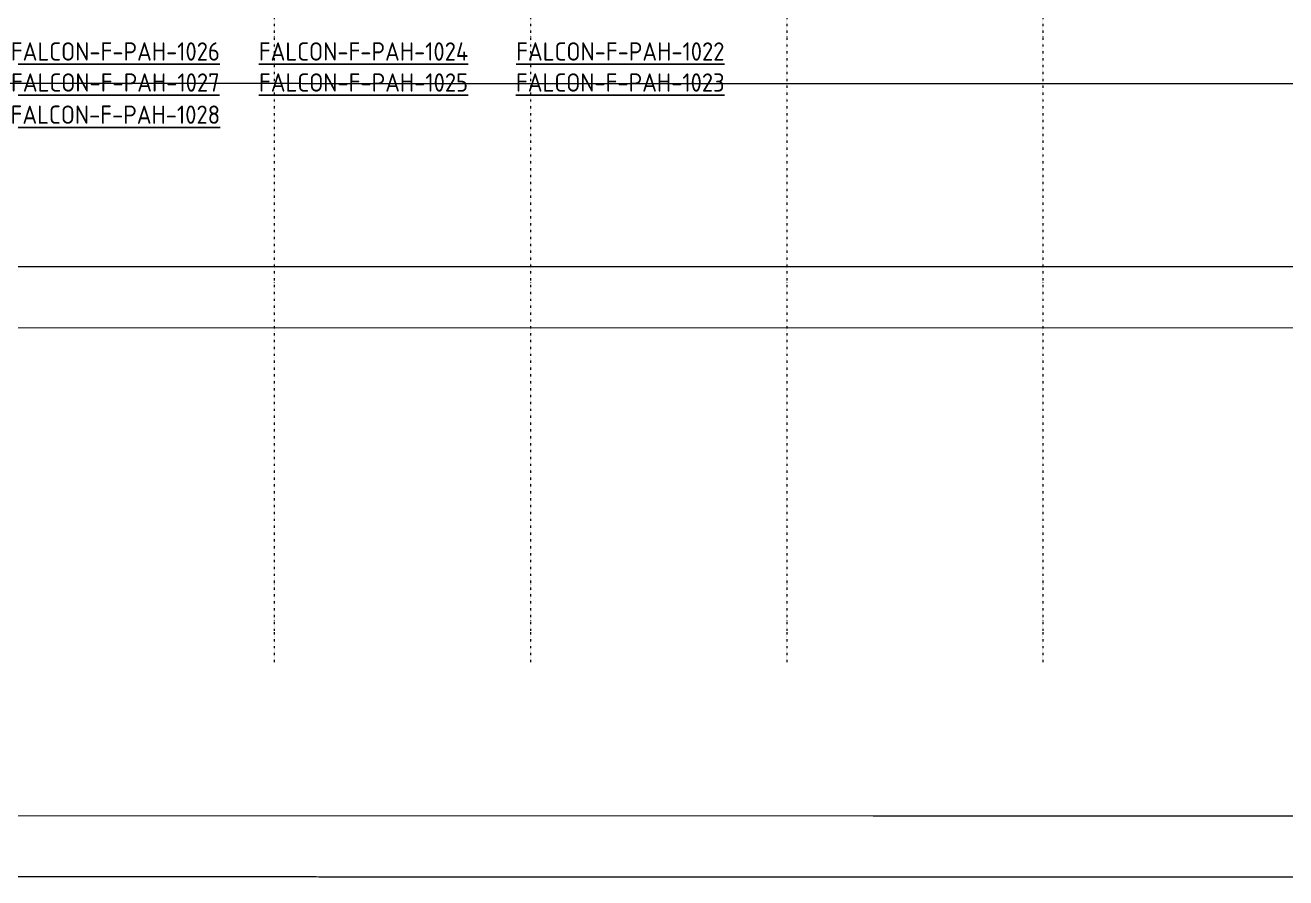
# Model space of a CAD drawing. Extents: x -76427 to 292734, y -42117 to 131250.
# Drawn here: x 68632 to 109966, y -36046 to -8105 of the extents above; entities that cross this region are included whole.
import ezdxf
from ezdxf.enums import TextEntityAlignment as Align

# ---------------------------------------------------------------- set-up
doc = ezdxf.new("R2010")
doc.units = 0
doc.header["$LTSCALE"] = 250
doc.linetypes.add('H12PL1$0$CENTERK4', pattern=[0.3582, 0.3333, -0.0083, 0.0083, -0.0083])
doc.linetypes.add('H12PL1$0$JJP_三點線', pattern=[0.9, 0.3, -0.15, 0, -0.15, 0, -0.15, 0, -0.15])
for name, color, linetype in [('H12PL1$0$L10_14_DOURO', 252, 'Continuous'), ('H12PL1$0$L10_14_SIKICHI', 252, 'Continuous'), ('H12PL1$0$S-GRID', 252, 'Continuous'), ('XFM2Q05-200k$0$M-HVAC-EQUP-TEXT', 4, 'Continuous')]:
    doc.layers.add(name, color=color, linetype=linetype)
doc.styles.add('XFM2Q05-200k$0$AA-TXT', font='isocp.shx', dxfattribs={"width": 0.8, "bigfont": 'china.shx'})

# ---------------------------------------------------------------- blocks, each defined once
blk = doc.blocks.new('H12PL1')
at = {"layer": 'H12PL1$0$L10_14_DOURO', "lineweight": 0}
for p, q in [((263350.86, -18066.2), (-720.36, -18001.66)), ((96439.32, -34025.4), (10639.33, -34004.43)), ((182239.32, -34046.38), (96439.32, -34025.4))]:
    blk.add_line(p, q, dxfattribs=at)
at = {"layer": 'H12PL1$0$L10_14_SIKICHI', "linetype": 'H12PL1$0$CENTERK4', "lineweight": 0}
for p, q in [((263352.82, -10066.2), (-23200, -9996.16)), ((263351.35, -16066.2), (-23200, -15996.16)), ((263351.35, -16066.2), (-14000, -15998.41)), ((96438.83, -36025.4), (10638.84, -36004.43)), ((182238.83, -36046.38), (96438.83, -36025.4))]:
    blk.add_line(p, q, dxfattribs=at)
at = {"layer": 'H12PL1$0$S-GRID', "linetype": 'H12PL1$0$JJP_三點線', "lineweight": 0}
for p, q in [((76800, 128250), (76800, -28000)), ((85200, 128250), (85200, -28000)), ((93600, 128250), (93600, -28000)), ((102000, 128250), (102000, -28000)), ((76800, -28000), (76800, -29000)), ((85200, -28000), (85200, -29000)), ((93600, -28000), (93600, -29000)), ((102000, -28000), (102000, -29000))]:
    blk.add_line(p, q, dxfattribs=at)
blk = doc.blocks.new('XFM2Q05-200k')
at = {"layer": 'XFM2Q05-200k$0$M-HVAC-EQUP-TEXT', "style": 'XFM2Q05-200k$0$AA-TXT'}
for s, p in [('%%UFALCON-F-PAH-1026', (71587, -8966)), ('%%UFALCON-F-PAH-1024', (79725, -8966)), ('%%UFALCON-F-PAH-1022', (88145, -8966)), ('%%UFALCON-F-PAH-1027', (71587, -9983)), ('%%UFALCON-F-PAH-1025', (79725, -9983)), ('%%UFALCON-F-PAH-1023', (88145, -9983)), ('%%UFALCON-F-PAH-1028', (71587, -11037))]:
    blk.add_text(s, height=600, dxfattribs=at).set_placement(p, align=Align.MIDDLE_CENTER)

msp = doc.modelspace()

# ---------------------------------------------------------------- block references
msp.add_blockref('H12PL1', (0, 0))

# ---------------------------------------------------------------- next in the draw order: block references
msp.add_blockref('XFM2Q05-200k', (0, 0))

doc.saveas('drawing.dxf')
